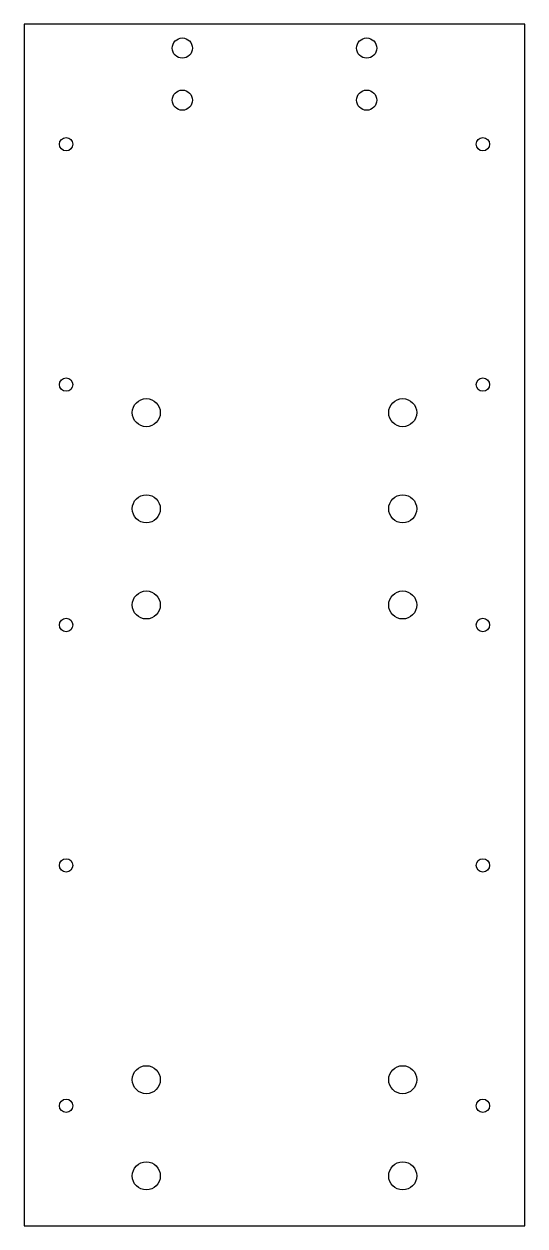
# Model space of a CAD drawing. Header units: millimetres. Extents: x -248 to -123, y -1 to 299.
import ezdxf

# ---------------------------------------------------------------- set-up
doc = ezdxf.new("R2010")
doc.units = ezdxf.units.MM
doc.layers.get('0').update_dxf_attribs({"linetype": 'CONTINUOUS'})

msp = doc.modelspace()

# ---------------------------------------------------------------- linework, layer by layer
msp.add_lwpolyline([(-247.75, -1), (-122.75, -1), (-122.75, 299), (-247.75, 299)], close=True)
for centre, radius in [((-208.25, 293), 2.52), ((-162.25, 293), 2.52), ((-208.25, 280), 2.52), ((-162.25, 280), 2.52), ((-237.25, 269), 1.67), ((-133.25, 269), 1.67), ((-237.25, 209), 1.67), ((-133.25, 209), 1.67), ((-217.25, 202), 3.5), ((-153.25, 202), 3.5), ((-217.25, 178), 3.5), ((-153.25, 178), 3.5), ((-217.25, 154), 3.5), ((-153.25, 154), 3.5), ((-237.25, 149), 1.67), ((-133.25, 149), 1.67), ((-237.25, 89), 1.67), ((-133.25, 89), 1.67), ((-217.25, 35.5), 3.5), ((-153.25, 35.5), 3.5), ((-237.25, 29), 1.67), ((-133.25, 29), 1.67), ((-217.25, 11.5), 3.5), ((-153.25, 11.5), 3.5)]:
    msp.add_circle(centre, radius)

doc.saveas('drawing.dxf')
